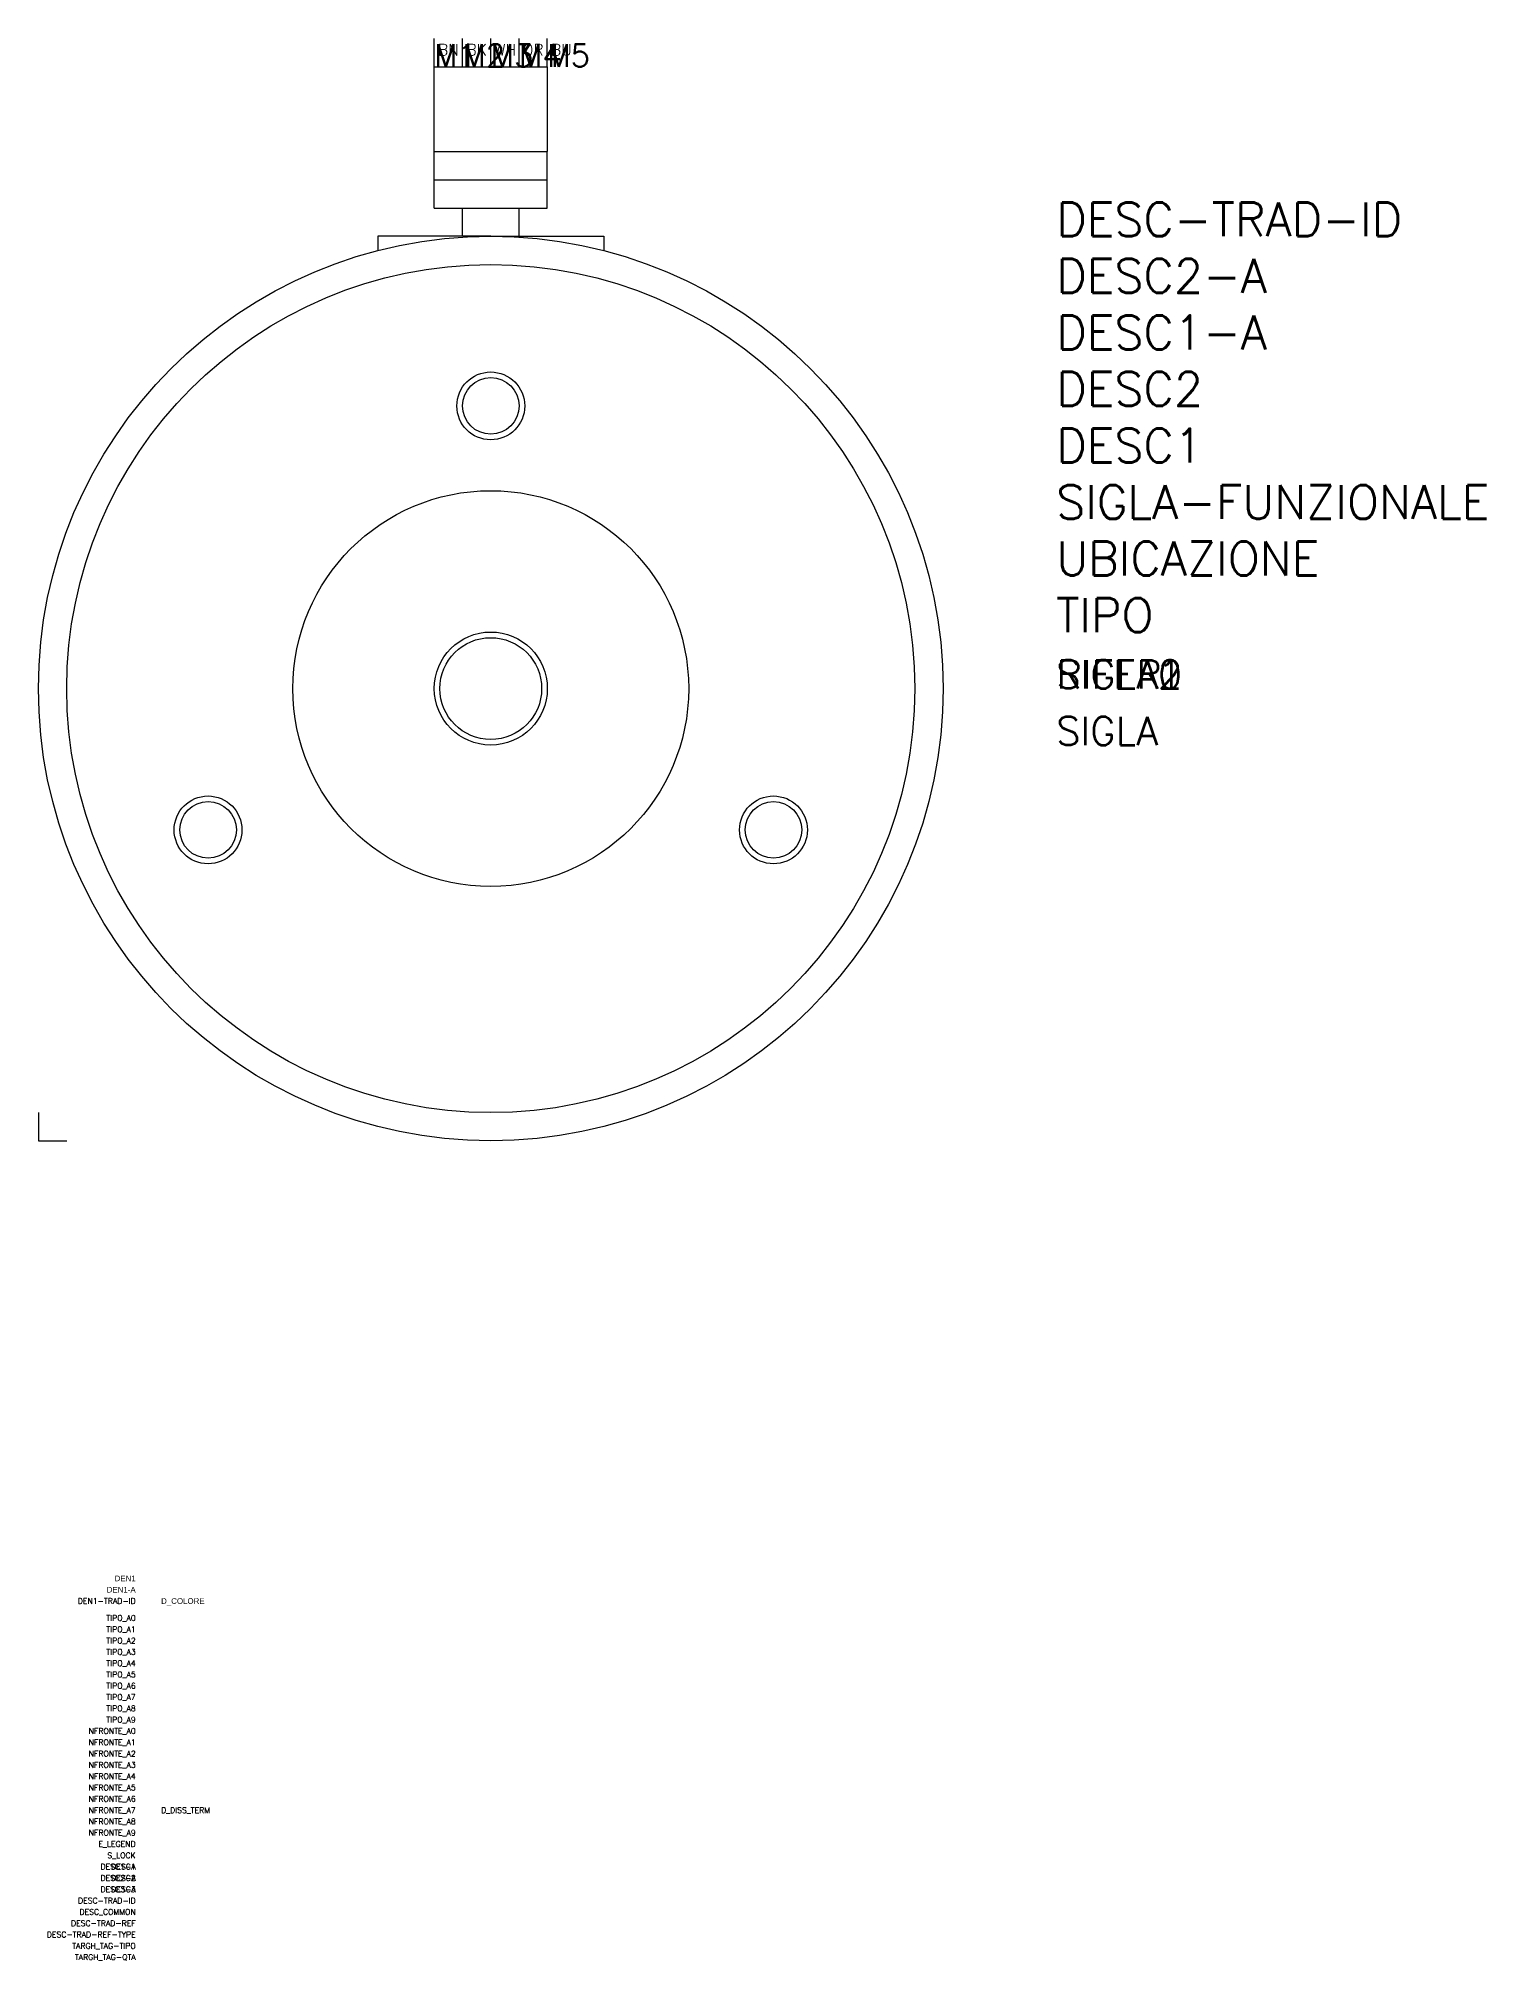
# Model space of a CAD drawing. Extents: x 0 to 128, y -72 to 98.
import ezdxf
from ezdxf.enums import TextEntityAlignment as Align

# ---------------------------------------------------------------- set-up
doc = ezdxf.new("R2010")
doc.units = 0
doc.header["$LTSCALE"] = 4
doc.layers.get('0').update_dxf_attribs({"linetype": 'CONTINUOUS'})
doc.styles.add('E_Comp-Data', font='arial.ttf')
doc.styles.add('E_Default-Att', font='romans.shx')
doc.styles.add('E_Desc', font='arial.ttf')
doc.styles.add('E_Lang-ID', font='romans.shx')
doc.styles.get("Standard").update_dxf_attribs({"font": 'romans.shx'})

msp = doc.modelspace()

# ---------------------------------------------------------------- linework, layer by layer
for p, q in [((35, 95), (35, 97.5)), ((37.5, 95), (37.5, 97.5)), ((40, 95), (40, 97.5)), ((42.5, 95), (42.5, 97.5)), ((45, 95), (45, 97.5)), ((35, 87.5), (35, 95)), ((35, 95), (37.5, 95)), ((37.5, 95), (42.5, 95)), ((37.5, 95), (37.5, 95)), ((42.5, 95), (42.5, 95)), ((42.5, 95), (45, 95)), ((45, 95), (45, 87.5)), ((35, 87.5), (45, 87.5)), ((35, 82.5), (35, 87.5)), ((45, 82.5), (45, 87.5)), ((35, 85), (45, 85)), ((35, 82.5), (45, 82.5)), ((37.5, 80), (37.5, 82.5)), ((42.5, 80), (42.5, 82.5)), ((40, 80), (30, 80)), ((30, 80), (30, 78.73)), ((40, 80), (30, 80)), ((40, 80), (50, 80)), ((40, 80), (50, 80)), ((50, 80), (50, 78.73)), ((0, 2.5), (0, 0)), ((0, 0), (2.5, 0))]:
    msp.add_line(p, q)
for centre, radius in [((40, 40), 40), ((40, 40), 37.5), ((40, 65), 3), ((40, 65), 2.5), ((40, 40), 17.5), ((40, 40), 5), ((40, 40), 4.5), ((15, 27.5), 3), ((15, 27.5), 2.5), ((65, 27.5), 3), ((65, 27.5), 2.5)]:
    msp.add_circle(centre, radius)

# ---------------------------------------------------------------- texts
at = {"char_height": 1, "attachment_point": 5}
for s, insert in [('BN', (36.25, 96.5)), ('BK', (38.75, 96.5)), ('WH', (41.25, 96.5)), ('OR', (43.75, 96.5)), ('BU', (46.25, 96.5))]:
    msp.add_mtext_dynamic_manual_height_columns(s, width=2.5, gutter_width=1, heights=[0], dxfattribs=dict(at, insert=insert))
at = {"flags": 9}
for tag, p, s, height in [('F1', (35, 97.5), '', 0.00001), ('F2', (37.5, 97.5), '', 0.00001), ('F3', (40, 97.5), '', 0.00001), ('F4', (42.5, 97.5), '', 0.00001), ('F5', (45, 97.5), '', 0.00001), ('TIPOSIG', (0, 0), '3', 0.00000001), ('POSIZIONE', (0, 0), '', 0.00000001), ('P-TABELLA', (0, 0), '', 0.00000001), ('T-TABELLA', (0, 0), '', 0.00000001), ('H-TABELLA', (0, 0), '', 0.00000001), ('CODICE', (0, 0), '1xNNN', 0.00000001), ('NOTE1', (0, 0), '', 0.00000001), ('NOTE2', (0, 0), '', 0.00000001)]:
    msp.add_attdef(tag, p, s, height=height, dxfattribs=at)
at = {"color": 4, "flags": 8}
for tag, p in [('M1', (35, 95)), ('M2', (37.5, 95)), ('M3', (40, 95)), ('M4', (42.5, 95)), ('M5', (45, 95))]:
    msp.add_attdef(tag, p, '', height=2, dxfattribs=at)
at = {"color": 3}
for tag, p, s, height, flags in [('DESC-TRAD-ID', (90, 80), '', 3, 8), ('DESC2-A', (90, 75), '', 3, 8), ('DESC1-A', (90, 70), '', 3, 8), ('DESC2', (90, 65), '', 3, 8), ('DESC1', (90, 60), '', 3, 8), ('SIGLA-FUNZIONALE', (90, 55), '', 3, 9), ('UBICAZIONE', (90, 50), '', 3, 8), ('TIPO', (90, 45), '', 3, 9), ('SIGLA0', (90, 40), '', 2.5, 9), ('SIGLA1', (90, 40), '', 2.5, 9), ('SIGLA2', (90, 40), '', 2.5, 9), ('RIFER', (90, 40), 'RIFER ?', 2.5, 8), ('SIGLA', (90, 35), 'SIGLA ?', 2.5, 8)]:
    msp.add_attdef(tag, p, s, height=height, dxfattribs=dict(at, flags=flags))
at = {"color": 3, "flags": 9}
for tag, text, style, p in [('DEN1', '', 'E_Desc', (8.6, -38.95)), ('DEN1-A', '', 'E_Desc', (8.6, -39.95)), ('TIPO_A0', '', 'E_Default-Att', (8.6, -42.45)), ('TIPO_A1', '', 'E_Default-Att', (8.6, -43.45)), ('TIPO_A2', '', 'E_Default-Att', (8.6, -44.45)), ('TIPO_A3', '', 'E_Default-Att', (8.6, -45.45)), ('TIPO_A4', '', 'E_Default-Att', (8.6, -46.45)), ('TIPO_A5', '', 'E_Default-Att', (8.6, -47.45)), ('TIPO_A6', '', 'E_Default-Att', (8.6, -48.45)), ('TIPO_A7', '', 'E_Default-Att', (8.6, -49.45)), ('TIPO_A8', '', 'E_Default-Att', (8.6, -50.45)), ('TIPO_A9', '', 'E_Default-Att', (8.6, -51.45)), ('NFRONTE_A0', '', 'E_Default-Att', (8.6, -52.45)), ('NFRONTE_A1', '', 'E_Default-Att', (8.6, -53.45)), ('NFRONTE_A2', '', 'E_Default-Att', (8.6, -54.45)), ('NFRONTE_A3', '', 'E_Default-Att', (8.6, -55.45)), ('NFRONTE_A4', '', 'E_Default-Att', (8.6, -56.45)), ('NFRONTE_A5', '', 'E_Default-Att', (8.6, -57.45)), ('NFRONTE_A6', '', 'E_Default-Att', (8.6, -58.45)), ('NFRONTE_A7', '', 'E_Default-Att', (8.6, -59.45)), ('NFRONTE_A8', '', 'E_Default-Att', (8.6, -60.45)), ('NFRONTE_A9', '', 'E_Default-Att', (8.6, -61.45)), ('E_LEGEND', '', 'E_Default-Att', (8.6, -62.45)), ('DESC1-A', '', 'E_Default-Att', (8.6, -64.45)), ('S_LOCK', '', 'E_Default-Att', (8.6, -63.45)), ('DESC1', '', 'E_Default-Att', (8.6, -64.45)), ('DESC2-A', '', 'E_Default-Att', (8.6, -65.45)), ('DESC3-A', '', 'E_Default-Att', (8.6, -66.45)), ('DESC2', '', 'E_Default-Att', (8.6, -65.45)), ('DESC3', '', 'E_Default-Att', (8.6, -66.45)), ('DESC_COMMON', '', 'E_Default-Att', (8.6, -68.45)), ('DESC-TRAD-REF', '', 'E_Default-Att', (8.6, -69.45)), ('DESC-TRAD-REF-TYPE', 'P', 'E_Default-Att', (8.6, -70.45)), ('TARGH_TAG-TIPO', '', 'E_Default-Att', (8.6, -71.45)), ('TARGH_TAG-QTA', '', 'E_Default-Att', (8.6, -72.45))]:
    msp.add_attdef(tag, text=text, height=0.5, dxfattribs=dict(at, style=style)).set_placement(p, align=Align.RIGHT)
at = {"color": 2, "flags": 9}
for tag, style, p in [('DEN1-TRAD-ID', 'E_Lang-ID', (8.6, -40.95)), ('DESC-TRAD-ID', 'E_Default-Att', (8.6, -67.45))]:
    msp.add_attdef(tag, text='E_None', height=0.5, dxfattribs=dict(at, style=style)).set_placement(p, align=Align.RIGHT)
at = {"color": 3, "flags": 9}
for tag, p, style in [('D_COLORE', (10.85, -40.95), 'E_Comp-Data'), ('D_DISS_TERM', (10.85, -59.45), 'E_Default-Att')]:
    msp.add_attdef(tag, p, '', height=0.5, dxfattribs=dict(at, style=style))

doc.saveas('drawing.dxf')
